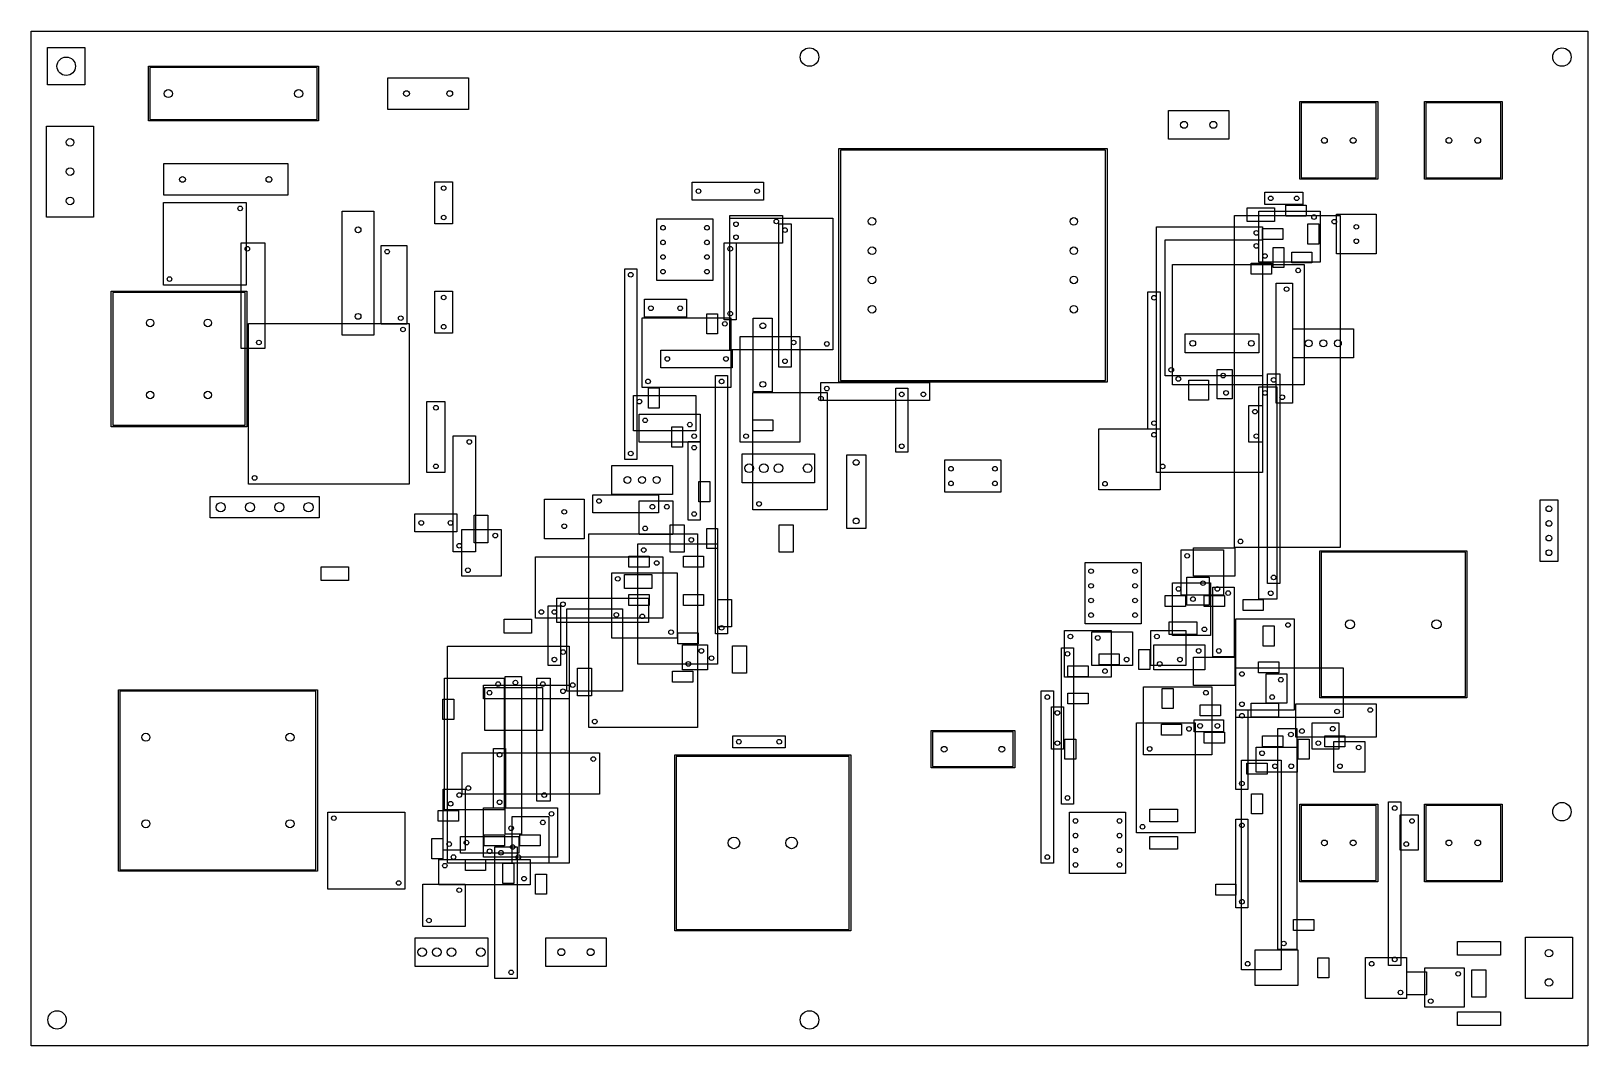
# Model space of a CAD drawing. Header units: millimetres. Extents: x 0 to 270, y 0 to 176.
import ezdxf

# ---------------------------------------------------------------- set-up
doc = ezdxf.new("R2010")
doc.units = ezdxf.units.MM

msp = doc.modelspace()

# ---------------------------------------------------------------- linework, layer by layer
at = {"layer": 'COURTYARD'}
for p, q in [((2.83, 173.16), (9.33, 173.16)), ((2.83, 166.66), (2.83, 173.16)), ((9.33, 173.16), (9.33, 166.66)), ((20.35, 169.92), (49.85, 169.92)), ((20.35, 160.42), (20.35, 169.92)), ((49.85, 169.92), (49.85, 160.42)), ((61.85, 167.92), (75.85, 167.92)), ((61.85, 162.42), (61.85, 167.92)), ((75.85, 167.92), (75.85, 162.42)), ((9.33, 166.66), (2.83, 166.66)), ((75.85, 162.42), (61.85, 162.42)), ((197.25, 162.25), (207.75, 162.25)), ((197.25, 157.25), (197.25, 162.25)), ((207.75, 162.25), (207.75, 157.25)), ((220.05, 163.8), (233.55, 163.8)), ((220.05, 150.3), (220.05, 163.8)), ((233.55, 163.8), (233.55, 150.3)), ((241.65, 163.8), (255.15, 163.8)), ((241.65, 150.3), (241.65, 163.8)), ((255.15, 163.8), (255.15, 150.3)), ((2.69, 159.5), (10.81, 159.5)), ((2.69, 143.76), (2.69, 159.5)), ((10.81, 159.5), (10.81, 143.76)), ((49.85, 160.42), (20.35, 160.42)), ((207.75, 157.25), (197.25, 157.25)), ((140.1, 155.63), (186.6, 155.63)), ((140.1, 115.13), (140.1, 155.63)), ((186.6, 155.63), (186.6, 115.13)), ((23, 153.03), (44.5, 153.03)), ((23, 147.53), (23, 153.03)), ((44.5, 153.03), (44.5, 147.53)), ((70, 149.86), (73.1, 149.86)), ((70, 142.58), (70, 149.86)), ((73.1, 149.86), (73.1, 142.58)), ((114.65, 149.8), (127.01, 149.8)), ((114.65, 146.7), (114.65, 149.8)), ((127.01, 149.8), (127.01, 146.7)), ((233.55, 150.3), (220.05, 150.3)), ((255.15, 150.3), (241.65, 150.3)), ((22.95, 146.3), (37.3, 146.3)), ((22.95, 131.95), (22.95, 146.3)), ((44.5, 147.53), (23, 147.53)), ((37.3, 146.3), (37.3, 131.95)), ((127.01, 146.7), (114.65, 146.7)), ((213.95, 148.05), (220.55, 148.05)), ((213.95, 145.95), (213.95, 148.05)), ((220.55, 145.95), (213.95, 145.95)), ((217.63, 145.81), (221.13, 145.81)), ((217.63, 143.91), (217.63, 145.81)), ((220.55, 148.05), (220.55, 145.95)), ((221.13, 145.81), (221.13, 143.91)), ((10.81, 143.76), (2.69, 143.76)), ((53.95, 144.78), (59.45, 144.78)), ((53.95, 123.28), (53.95, 144.78)), ((59.45, 144.78), (59.45, 123.28)), ((108.54, 143.42), (118.26, 143.42)), ((108.54, 132.76), (108.54, 143.42)), ((118.26, 143.42), (118.26, 132.76)), ((121.2, 144.05), (130.3, 144.05)), ((121.2, 139.2), (121.2, 144.05)), ((121.2, 143.55), (139.05, 143.55)), ((121.2, 120.7), (121.2, 143.55)), ((130.3, 144.05), (130.3, 139.2)), ((139.05, 143.55), (139.05, 120.7)), ((208.7, 144.0042), (227.0609, 144.0042)), ((208.7, 86.45), (208.7, 144.0042)), ((210.925, 145.38), (215.675, 145.38)), ((210.925, 142.98), (210.925, 145.38)), ((212.95, 144.8), (223.55, 144.8)), ((212.95, 135.95), (212.95, 144.8)), ((215.675, 145.38), (215.675, 142.98)), ((221.13, 143.91), (217.63, 143.91)), ((223.55, 144.8), (223.55, 135.95)), ((226.39, 144.25), (233.29, 144.25)), ((226.39, 137.35), (226.39, 144.25)), ((227.0609, 144.0042), (227.0609, 86.45)), ((233.29, 144.25), (233.29, 137.35)), ((73.1, 142.58), (70, 142.58)), ((129.7, 142.55), (131.8, 142.55)), ((129.7, 117.7), (129.7, 142.55)), ((131.8, 142.55), (131.8, 117.7)), ((195.2, 142.05), (213.55, 142.05)), ((195.2, 99.45), (195.2, 142.05)), ((215.675, 142.98), (210.925, 142.98)), ((213.55, 142.05), (213.55, 99.45)), ((213.57, 141.75), (217.07, 141.75)), ((213.57, 139.85), (213.57, 141.75)), ((217.07, 141.75), (217.07, 139.85)), ((221.46, 142.55), (223.36, 142.55)), ((221.46, 139.05), (221.46, 142.55)), ((223.36, 142.55), (223.36, 139.05)), ((36.45, 139.3), (40.55, 139.3)), ((36.45, 120.95), (36.45, 139.3)), ((40.55, 139.3), (40.55, 120.95)), ((60.7, 138.8), (65.1508, 138.8)), ((60.7, 125.1598), (60.7, 138.8)), ((65.1508, 138.8), (65.1508, 125.1598)), ((120.2, 139.3), (122.3, 139.3)), ((120.2, 125.95), (120.2, 139.3)), ((130.3, 139.2), (121.2, 139.2)), ((122.3, 139.3), (122.3, 125.95)), ((196.7, 139.8), (213.55, 139.8)), ((196.7, 116.2), (196.7, 139.8)), ((213.55, 139.8), (213.55, 116.2)), ((217.07, 139.85), (213.57, 139.85)), ((215.39, 138.49), (217.29, 138.49)), ((215.39, 134.99), (215.39, 138.49)), ((217.29, 138.49), (217.29, 134.99)), ((223.36, 139.05), (221.46, 139.05)), ((197.9341, 135.55), (220.8, 135.55)), ((197.9341, 114.6261), (197.9341, 135.55)), ((211.63, 135.75), (215.13, 135.75)), ((211.63, 133.85), (211.63, 135.75)), ((223.55, 135.95), (212.95, 135.95)), ((215.13, 135.75), (215.13, 133.85)), ((218.64, 137.69), (222.14, 137.69)), ((218.64, 135.79), (218.64, 137.69)), ((222.14, 135.79), (218.64, 135.79)), ((220.8, 135.55), (220.8, 114.6261)), ((222.14, 137.69), (222.14, 135.79)), ((233.29, 137.35), (226.39, 137.35)), ((102.95, 134.8), (105.05, 134.8)), ((102.95, 101.7), (102.95, 134.8)), ((105.05, 134.8), (105.05, 101.7)), ((118.26, 132.76), (108.54, 132.76)), ((215.13, 133.85), (211.63, 133.85)), ((217.29, 134.99), (215.39, 134.99)), ((215.95, 132.3), (218.8, 132.3)), ((215.95, 111.45), (215.95, 132.3)), ((218.8, 132.3), (218.8, 111.45)), ((13.9, 130.89), (37.4, 130.89)), ((13.9, 107.39), (13.9, 130.89)), ((37.3, 131.95), (22.95, 131.95)), ((37.4, 130.89), (37.4, 107.39)), ((70, 130.9), (73.1, 130.9)), ((70, 123.62), (70, 130.9)), ((73.1, 130.9), (73.1, 123.62)), ((193.7, 130.8), (195.8, 130.8)), ((193.7, 106.95), (193.7, 130.8)), ((195.8, 130.8), (195.8, 106.95)), ((106.39, 129.49), (113.67, 129.49)), ((106.39, 126.39), (106.39, 129.49)), ((113.67, 129.49), (113.67, 126.39)), ((117.17, 126.98), (119.07, 126.98)), ((117.17, 123.48), (117.17, 126.98)), ((119.07, 126.98), (119.07, 123.48)), ((37.7, 125.3), (65.55, 125.3)), ((37.7, 97.45), (37.7, 125.3)), ((65.1508, 125.1598), (60.7, 125.1598)), ((65.55, 125.3), (65.55, 97.45)), ((105.95, 126.284), (121.3613, 126.284)), ((105.95, 114.2), (105.95, 126.284)), ((113.67, 126.39), (106.39, 126.39)), ((122.3, 125.95), (120.2, 125.95)), ((121.3613, 126.284), (121.3613, 114.2)), ((125.25, 126.2), (128.55, 126.2)), ((125.25, 113.44), (125.25, 126.2)), ((128.55, 126.2), (128.55, 113.44)), ((218.85, 124.35), (229.35, 124.35)), ((218.85, 119.35), (218.85, 124.35)), ((229.35, 124.35), (229.35, 119.35)), ((59.45, 123.28), (53.95, 123.28)), ((73.1, 123.62), (70, 123.62)), ((119.07, 123.48), (117.17, 123.48)), ((122.95, 123.05), (133.3, 123.05)), ((122.95, 104.7), (122.95, 123.05)), ((133.3, 123.05), (133.3, 104.7)), ((200.17, 123.5), (212.93, 123.5)), ((200.17, 120.2), (200.17, 123.5)), ((212.93, 123.5), (212.93, 120.2)), ((40.55, 120.95), (36.45, 120.95)), ((109.24, 120.69), (121.6, 120.69)), ((109.24, 117.59), (109.24, 120.69)), ((139.05, 120.7), (121.2, 120.7)), ((121.6, 120.69), (121.6, 117.59)), ((212.93, 120.2), (200.17, 120.2)), ((229.35, 119.35), (218.85, 119.35)), ((121.6, 117.59), (109.24, 117.59)), ((118.7, 116.3), (120.8, 116.3)), ((118.7, 71.45), (118.7, 116.3)), ((120.8, 116.3), (120.8, 71.45)), ((131.8, 117.7), (129.7, 117.7)), ((213.55, 116.2), (196.7, 116.2)), ((205.7, 117.3), (208.3, 117.3)), ((205.7, 112.2), (205.7, 117.3)), ((208.3, 117.3), (208.3, 112.2)), ((214.45, 116.55), (216.55, 116.55)), ((214.45, 80.2), (214.45, 116.55)), ((216.55, 116.55), (216.55, 80.2)), ((121.3613, 114.2), (105.95, 114.2)), ((107.05, 114.12), (108.95, 114.12)), ((107.05, 110.62), (107.05, 114.12)), ((108.95, 114.12), (108.95, 110.62)), ((128.55, 113.44), (125.25, 113.44)), ((136.95, 115.05), (155.8, 115.05)), ((136.95, 111.95), (136.95, 115.05)), ((186.6, 115.13), (140.1, 115.13)), ((149.95, 114.05), (152.05, 114.05)), ((149.95, 102.95), (149.95, 114.05)), ((152.05, 114.05), (152.05, 102.95)), ((155.8, 115.05), (155.8, 111.95)), ((220.8, 114.6261), (197.9341, 114.6261)), ((200.8, 115.47), (204.2, 115.47)), ((200.8, 111.97), (200.8, 115.47)), ((204.2, 115.47), (204.2, 111.97)), ((212.95, 114.3), (216.05, 114.3)), ((212.95, 77.45), (212.95, 114.3)), ((216.05, 114.3), (216.05, 77.45)), ((68.65, 111.78), (71.75, 111.78)), ((68.65, 99.42), (68.65, 111.78)), ((71.75, 111.78), (71.75, 99.42)), ((104.45, 112.8), (115.3, 112.8)), ((104.45, 106.7), (104.45, 112.8)), ((115.3, 112.8), (115.3, 106.7)), ((125.2, 113.3256), (138.0369, 113.3256)), ((125.2, 92.95), (125.2, 113.3256)), ((155.8, 111.95), (136.95, 111.95)), ((138.0369, 113.3256), (138.0369, 92.95)), ((204.2, 111.97), (200.8, 111.97)), ((208.3, 112.2), (205.7, 112.2)), ((211.2, 111.05), (213.55, 111.05)), ((211.2, 104.7), (211.2, 111.05)), ((213.55, 111.05), (213.55, 104.7)), ((218.8, 111.45), (215.95, 111.45)), ((105.45, 109.55), (116.05, 109.55)), ((105.45, 104.7), (105.45, 109.55)), ((108.95, 110.62), (107.05, 110.62)), ((116.05, 109.55), (116.05, 104.7)), ((125.15, 108.58), (128.65, 108.58)), ((125.15, 106.68), (125.15, 108.58)), ((128.65, 108.58), (128.65, 106.68)), ((37.4, 107.39), (13.9, 107.39)), ((73.2, 105.8), (77.05, 105.8)), ((73.2, 85.7), (73.2, 105.8)), ((77.05, 105.8), (77.05, 85.7)), ((115.3, 106.7), (104.45, 106.7)), ((111.1, 107.35), (113, 107.35)), ((111.1, 103.85), (111.1, 107.35)), ((113, 107.35), (113, 103.85)), ((128.65, 106.68), (125.15, 106.68)), ((185.2, 107.05), (195.8, 107.05)), ((185.2, 96.45), (185.2, 107.05)), ((195.8, 106.95), (193.7, 106.95)), ((195.8, 107.05), (195.8, 96.45)), ((116.05, 104.7), (105.45, 104.7)), ((113, 103.85), (111.1, 103.85)), ((113.95, 104.8), (116.05, 104.8)), ((113.95, 91.2), (113.95, 104.8)), ((116.05, 104.8), (116.05, 91.2)), ((133.3, 104.7), (122.95, 104.7)), ((123.3175, 102.68), (135.8825, 102.68)), ((123.3175, 97.68), (123.3175, 102.68)), ((135.8825, 102.68), (135.8825, 97.68)), ((152.05, 102.95), (149.95, 102.95)), ((213.55, 104.7), (211.2, 104.7)), ((100.72, 100.65), (111.22, 100.65)), ((100.72, 95.65), (100.72, 100.65)), ((105.05, 101.7), (102.95, 101.7)), ((111.22, 100.65), (111.22, 95.65)), ((141.45, 102.5), (144.75, 102.5)), ((141.45, 89.74), (141.45, 102.5)), ((144.75, 102.5), (144.75, 89.74)), ((158.49, 101.62), (168.21, 101.62)), ((158.49, 96.04), (158.49, 101.62)), ((168.21, 101.62), (168.21, 96.04)), ((65.55, 97.45), (37.7, 97.45)), ((71.75, 99.42), (68.65, 99.42)), ((115.83, 97.87), (117.73, 97.87)), ((115.83, 94.37), (115.83, 97.87)), ((117.73, 97.87), (117.73, 94.37)), ((135.8825, 97.68), (123.3175, 97.68)), ((213.55, 99.45), (195.2, 99.45)), ((31.03, 95.27), (49.97, 95.27)), ((31.03, 91.57), (31.03, 95.27)), ((49.97, 95.27), (49.97, 91.57)), ((89.02, 94.83), (95.92, 94.83)), ((89.02, 87.93), (89.02, 94.83)), ((95.92, 94.83), (95.92, 87.93)), ((97.45, 95.55), (108.8, 95.55)), ((97.45, 92.45), (97.45, 95.55)), ((111.22, 95.65), (100.72, 95.65)), ((105.45, 94.55), (111.3, 94.55)), ((105.45, 88.7), (105.45, 94.55)), ((108.8, 95.55), (108.8, 92.45)), ((111.3, 94.55), (111.3, 88.7)), ((168.21, 96.04), (158.49, 96.04)), ((195.8, 96.45), (185.2, 96.45)), ((261.73, 94.68), (264.77, 94.68)), ((261.73, 84.02), (261.73, 94.68)), ((264.77, 94.68), (264.77, 84.02)), ((66.56, 92.26), (73.84, 92.26)), ((66.56, 89.16), (66.56, 92.26)), ((73.84, 92.26), (73.84, 89.16)), ((76.83, 92.025), (79.23, 92.025)), ((76.83, 87.275), (76.83, 92.025)), ((79.23, 92.025), (79.23, 87.275)), ((108.8, 92.45), (97.45, 92.45)), ((117.73, 94.37), (115.83, 94.37)), ((138.0369, 92.95), (125.2, 92.95)), ((49.97, 91.57), (31.03, 91.57)), ((73.84, 89.16), (66.56, 89.16)), ((74.7, 89.55), (81.55, 89.55)), ((74.7, 81.45), (74.7, 89.55)), ((81.55, 89.55), (81.55, 81.45)), ((110.85, 90.375), (113.25, 90.375)), ((110.85, 85.625), (110.85, 90.375)), ((113.25, 90.375), (113.25, 85.625)), ((116.05, 91.2), (113.95, 91.2)), ((117.17, 89.75), (119.07, 89.75)), ((117.17, 86.25), (117.17, 89.75)), ((119.07, 89.75), (119.07, 86.25)), ((129.75, 90.375), (132.15, 90.375)), ((129.75, 85.625), (129.75, 90.375)), ((132.15, 90.375), (132.15, 85.625)), ((144.75, 89.74), (141.45, 89.74)), ((79.23, 87.275), (76.83, 87.275)), ((95.92, 87.93), (89.02, 87.93)), ((96.7, 88.8), (115.55, 88.8)), ((96.7, 55.2), (96.7, 88.8)), ((105.2, 87.05), (119.05, 87.05)), ((105.2, 66.2), (105.2, 87.05)), ((111.3, 88.7), (105.45, 88.7)), ((115.55, 88.8), (115.55, 55.2)), ((119.05, 87.05), (119.05, 66.2)), ((227.0609, 86.45), (208.7, 86.45)), ((77.05, 85.7), (73.2, 85.7)), ((87.45, 84.8), (109.55, 84.8)), ((87.45, 74.2), (87.45, 84.8)), ((103.68, 84.92), (107.18, 84.92)), ((103.68, 83.02), (103.68, 84.92)), ((107.18, 84.92), (107.18, 83.02)), ((109.55, 84.8), (109.55, 74.2)), ((113.25, 85.625), (110.85, 85.625)), ((113.13, 84.92), (116.63, 84.92)), ((113.13, 83.02), (113.13, 84.92)), ((116.63, 84.92), (116.63, 83.02)), ((119.07, 86.25), (117.17, 86.25)), ((132.15, 85.625), (129.75, 85.625)), ((182.79, 83.85), (192.51, 83.85)), ((182.79, 73.19), (182.79, 83.85)), ((192.51, 83.85), (192.51, 73.19)), ((199.45, 86.05), (206.8, 86.05)), ((199.45, 78.2), (199.45, 86.05)), ((201.625, 86.395), (208.775, 86.395)), ((201.625, 81.485), (201.625, 86.395)), ((206.8, 86.05), (206.8, 78.2)), ((208.775, 86.395), (208.775, 81.485)), ((223.5, 85.86), (249, 85.86)), ((223.5, 60.36), (223.5, 85.86)), ((249, 85.86), (249, 60.36)), ((264.77, 84.02), (261.73, 84.02)), ((50.275, 83.11), (55.025, 83.11)), ((50.275, 80.71), (50.275, 83.11)), ((55.025, 83.11), (55.025, 80.71)), ((81.55, 81.45), (74.7, 81.45)), ((100.7, 82.05), (112.05, 82.05)), ((100.7, 70.7), (100.7, 82.05)), ((102.925, 81.75), (107.675, 81.75)), ((102.925, 79.35), (102.925, 81.75)), ((107.18, 83.02), (103.68, 83.02)), ((107.675, 81.75), (107.675, 79.35)), ((112.05, 82.05), (112.05, 70.7)), ((116.63, 83.02), (113.13, 83.02)), ((200.45, 81.3), (204.3, 81.3)), ((200.45, 76.45), (200.45, 81.3)), ((208.775, 81.485), (201.625, 81.485)), ((204.3, 81.3), (204.3, 76.45)), ((55.025, 80.71), (50.275, 80.71)), ((107.675, 79.35), (102.925, 79.35)), ((197.95, 80.3), (204.55, 80.3)), ((197.95, 71.2), (197.95, 80.3)), ((204.55, 80.3), (204.55, 71.2)), ((204.95, 79.5778), (208.6651, 79.5778)), ((204.95, 67.45), (204.95, 79.5778)), ((208.6651, 79.5778), (208.6651, 67.45)), ((216.55, 80.2), (214.45, 80.2)), ((89.7, 76.3), (91.8, 76.3)), ((89.7, 65.95), (89.7, 76.3)), ((91.182, 77.643), (107.05, 77.643)), ((91.182, 73.45), (91.182, 77.643)), ((91.8, 76.3), (91.8, 65.95)), ((92.8853, 75.8), (102.55, 75.8)), ((92.8853, 61.527), (92.8853, 75.8)), ((102.55, 75.8), (102.55, 61.527)), ((103.68, 78.28), (107.18, 78.28)), ((103.68, 76.38), (103.68, 78.28)), ((107.18, 76.38), (103.68, 76.38)), ((107.05, 77.643), (107.05, 73.45)), ((107.18, 78.28), (107.18, 76.38)), ((113.13, 78.28), (116.63, 78.28)), ((113.13, 76.38), (113.13, 78.28)), ((116.63, 76.38), (113.13, 76.38)), ((116.63, 78.28), (116.63, 76.38)), ((119.1, 77.425), (121.5, 77.425)), ((119.1, 72.675), (119.1, 77.425)), ((121.5, 77.425), (121.5, 72.675)), ((196.7, 78.12), (200.2, 78.12)), ((196.7, 76.22), (196.7, 78.12)), ((200.2, 76.22), (196.7, 76.22)), ((206.8, 78.2), (199.45, 78.2)), ((200.2, 78.12), (200.2, 76.22)), ((204.3, 76.45), (200.45, 76.45)), ((203.45, 78.12), (206.95, 78.12)), ((203.45, 76.22), (203.45, 78.12)), ((206.95, 76.22), (203.45, 76.22)), ((206.95, 78.12), (206.95, 76.22)), ((210.2, 77.44), (213.7, 77.44)), ((210.2, 75.54), (210.2, 77.44)), ((216.05, 77.45), (212.95, 77.45)), ((213.7, 77.44), (213.7, 75.54)), ((82.055, 73.99), (86.805, 73.99)), ((82.055, 71.59), (82.055, 73.99)), ((86.805, 73.99), (86.805, 71.59)), ((109.55, 74.2), (87.45, 74.2)), ((107.05, 73.45), (91.182, 73.45)), ((192.51, 73.19), (182.79, 73.19)), ((197.4, 73.53), (202.2, 73.53)), ((197.4, 71.33), (197.4, 73.53)), ((202.2, 73.53), (202.2, 71.33)), ((208.95, 74.05), (219.05, 74.05)), ((208.95, 58.2), (208.95, 74.05)), ((213.7, 75.54), (210.2, 75.54)), ((219.05, 74.05), (219.05, 58.2)), ((86.805, 71.59), (82.055, 71.59)), ((112.05, 70.7), (100.7, 70.7)), ((112.19, 71.65), (115.69, 71.65)), ((112.19, 69.75), (112.19, 71.65)), ((115.69, 71.65), (115.69, 69.75)), ((120.8, 71.45), (118.7, 71.45)), ((121.5, 72.675), (119.1, 72.675)), ((179.2, 72.05), (187.3, 72.05)), ((179.2, 63.95), (179.2, 72.05)), ((183.95, 71.8), (191.05, 71.8)), ((183.95, 65.95), (183.95, 71.8)), ((187.3, 72.05), (187.3, 63.95)), ((191.05, 71.8), (191.05, 65.95)), ((194.2, 72.05), (200.3, 72.05)), ((194.2, 65.95), (194.2, 72.05)), ((202.2, 71.33), (197.4, 71.33)), ((204.55, 71.2), (197.95, 71.2)), ((200.3, 72.05), (200.3, 65.95)), ((213.7, 72.83), (215.6, 72.83)), ((213.7, 69.33), (213.7, 72.83)), ((215.6, 72.83), (215.6, 69.33)), ((72.2, 69.3472), (93.3223, 69.3472)), ((72.2, 31.7), (72.2, 69.3472)), ((93.3223, 69.3472), (93.3223, 31.7)), ((115.69, 69.75), (112.19, 69.75)), ((112.95, 69.55), (117.3, 69.55)), ((112.95, 65.2), (112.95, 69.55)), ((117.3, 69.55), (117.3, 65.2)), ((121.65, 69.395), (124.05, 69.395)), ((121.65, 64.645), (121.65, 69.395)), ((124.05, 69.395), (124.05, 64.645)), ((178.7, 69.05), (180.8, 69.05)), ((178.7, 41.95), (178.7, 69.05)), ((180.8, 69.05), (180.8, 41.95)), ((185.22, 67.97), (188.72, 67.97)), ((185.22, 66.07), (185.22, 67.97)), ((188.72, 67.97), (188.72, 66.07)), ((192.1, 68.77), (194, 68.77)), ((192.1, 65.27), (192.1, 68.77)), ((194, 68.77), (194, 65.27)), ((194.7, 69.55), (203.55, 69.55)), ((194.7, 65.2), (194.7, 69.55)), ((203.55, 69.55), (203.55, 65.2)), ((215.6, 69.33), (213.7, 69.33)), ((91.8, 65.95), (89.7, 65.95)), ((94.78, 65.485), (97.18, 65.485)), ((94.78, 60.735), (94.78, 65.485)), ((97.18, 65.485), (97.18, 60.735)), ((119.05, 66.2), (105.2, 66.2)), ((111.24, 65.01), (114.74, 65.01)), ((111.24, 63.11), (111.24, 65.01)), ((117.3, 65.2), (112.95, 65.2)), ((114.74, 65.01), (114.74, 63.11)), ((179.82, 65.93), (183.32, 65.93)), ((179.82, 64.03), (179.82, 65.93)), ((183.32, 65.93), (183.32, 64.03)), ((191.05, 65.95), (183.95, 65.95)), ((188.72, 66.07), (185.22, 66.07)), ((194, 65.27), (192.1, 65.27)), ((200.3, 65.95), (194.2, 65.95)), ((203.55, 65.2), (194.7, 65.2)), ((201.625, 67.435), (208.775, 67.435)), ((201.625, 62.525), (201.625, 67.435)), ((208.6651, 67.45), (204.95, 67.45)), ((208.775, 67.435), (208.775, 62.525)), ((208.95, 65.55), (227.55, 65.55)), ((208.95, 56.95), (208.95, 65.55)), ((212.9, 66.61), (216.4, 66.61)), ((212.9, 64.71), (212.9, 66.61)), ((216.4, 66.61), (216.4, 64.71)), ((227.55, 65.55), (227.55, 56.95)), ((71.7, 63.8), (82.05, 63.8)), ((71.7, 40.95), (71.7, 63.8)), ((78.45, 62.55), (93.3, 62.55)), ((78.45, 60.2), (78.45, 62.55)), ((78.705, 62.175), (88.695, 62.175)), ((78.705, 54.725), (78.705, 62.175)), ((82.05, 63.8), (82.05, 40.95)), ((82.2, 64.05), (85.05, 64.05)), ((82.2, 36.7), (82.2, 64.05)), ((85.05, 64.05), (85.05, 36.7)), ((87.7, 63.8), (90.05, 63.8)), ((87.7, 42.45), (87.7, 63.8)), ((88.695, 62.175), (88.695, 54.725)), ((90.05, 63.8), (90.05, 42.45)), ((93.3, 62.55), (93.3, 60.2)), ((114.74, 63.11), (111.24, 63.11)), ((124.05, 64.645), (121.65, 64.645)), ((187.3, 63.95), (179.2, 63.95)), ((183.32, 64.03), (179.82, 64.03)), ((192.95, 62.3), (204.8, 62.3)), ((192.95, 50.45), (192.95, 62.3)), ((208.775, 62.525), (201.625, 62.525)), ((204.8, 62.3), (204.8, 50.45)), ((216.4, 64.71), (212.9, 64.71)), ((214.2, 64.55), (217.8, 64.55)), ((214.2, 59.45), (214.2, 64.55)), ((217.8, 64.55), (217.8, 59.45)), ((15.15, 61.78), (49.65, 61.78)), ((15.15, 30.28), (15.15, 61.78)), ((49.65, 61.78), (49.65, 30.28)), ((71.41, 60.13), (73.31, 60.13)), ((71.41, 56.63), (71.41, 60.13)), ((73.31, 60.13), (73.31, 56.63)), ((93.3, 60.2), (78.45, 60.2)), ((102.55, 61.527), (92.8853, 61.527)), ((97.18, 60.735), (94.78, 60.735)), ((175.2, 61.55), (177.3, 61.55)), ((175.2, 31.7), (175.2, 61.55)), ((177.3, 61.55), (177.3, 31.7)), ((179.82, 61.2), (183.32, 61.2)), ((179.82, 59.3), (179.82, 61.2)), ((183.32, 61.2), (183.32, 59.3)), ((196.15, 62), (198.05, 62)), ((196.15, 58.5), (196.15, 62)), ((198.05, 62), (198.05, 58.5)), ((211.595, 59.42), (216.345, 59.42)), ((211.595, 57.02), (211.595, 59.42)), ((217.8, 59.45), (214.2, 59.45)), ((216.345, 59.42), (216.345, 57.02)), ((249, 60.36), (223.5, 60.36)), ((176.95, 58.8), (179.05, 58.8)), ((176.95, 51.45), (176.95, 58.8)), ((179.05, 58.8), (179.05, 51.45)), ((183.32, 59.3), (179.82, 59.3)), ((198.05, 58.5), (196.15, 58.5)), ((202.78, 59.17), (206.28, 59.17)), ((202.78, 57.27), (202.78, 59.17)), ((206.28, 57.27), (202.78, 57.27)), ((206.28, 59.17), (206.28, 57.27)), ((208.95, 58.3), (211.05, 58.3)), ((208.95, 44.45), (208.95, 58.3)), ((219.05, 58.2), (208.95, 58.2)), ((227.55, 56.95), (208.95, 56.95)), ((211.05, 58.3), (211.05, 44.45)), ((216.345, 57.02), (211.595, 57.02)), ((219.3608, 59.3), (233.3, 59.3)), ((219.3608, 53.5406), (219.3608, 59.3)), ((233.3, 59.3), (233.3, 53.5406)), ((73.31, 56.63), (71.41, 56.63)), ((88.695, 54.725), (78.705, 54.725)), ((115.55, 55.2), (96.7, 55.2)), ((156.1, 54.7), (170.6, 54.7)), ((156.1, 48.2), (156.1, 54.7)), ((170.6, 54.7), (170.6, 48.2)), ((191.7, 56.0238), (201.8705, 56.0238)), ((191.7, 36.95), (191.7, 56.0238)), ((196.03, 55.78), (199.53, 55.78)), ((196.03, 53.88), (196.03, 55.78)), ((199.53, 55.78), (199.53, 53.88)), ((201.7, 56.55), (206.8, 56.55)), ((201.7, 54.45), (201.7, 56.55)), ((206.8, 54.45), (201.7, 54.45)), ((201.8705, 56.0238), (201.8705, 36.95)), ((203.45, 54.43), (206.95, 54.43)), ((203.45, 52.53), (203.45, 54.43)), ((206.8, 56.55), (206.8, 54.45)), ((206.95, 54.43), (206.95, 52.53)), ((216.2, 55.05), (219.55, 55.05)), ((216.2, 16.7), (216.2, 55.05)), ((219.55, 55.05), (219.55, 16.7)), ((222.2, 56.05), (226.8, 56.05)), ((222.2, 51.45), (222.2, 56.05)), ((226.8, 56.05), (226.8, 51.45)), ((80.2, 51.55), (82.3, 51.55)), ((80.2, 41.2), (80.2, 51.55)), ((82.3, 51.55), (82.3, 41.2)), ((121.7, 53.8), (130.8, 53.8)), ((121.7, 51.7), (121.7, 53.8)), ((130.8, 51.7), (121.7, 51.7)), ((130.8, 53.8), (130.8, 51.7)), ((179.05, 51.45), (176.95, 51.45)), ((179.27, 53.2), (181.17, 53.2)), ((179.27, 49.7), (179.27, 53.2)), ((181.17, 53.2), (181.17, 49.7)), ((199.53, 53.88), (196.03, 53.88)), ((206.95, 52.53), (203.45, 52.53)), ((212.45, 51.8), (219.6, 51.8)), ((212.45, 47.45), (212.45, 51.8)), ((213.57, 53.75), (217.07, 53.75)), ((213.57, 51.85), (213.57, 53.75)), ((217.07, 51.85), (213.57, 51.85)), ((217.07, 53.75), (217.07, 51.85)), ((233.3, 53.5406), (219.3608, 53.5406)), ((219.6, 51.8), (219.6, 47.45)), ((219.77, 53.2), (221.67, 53.2)), ((219.77, 49.7), (219.77, 53.2)), ((221.67, 53.2), (221.67, 49.7)), ((226.8, 51.45), (222.2, 51.45)), ((224.37, 53.75), (227.87, 53.75)), ((224.37, 51.85), (224.37, 53.75)), ((227.87, 51.85), (224.37, 51.85)), ((225.95, 52.8), (231.3, 52.8)), ((225.95, 47.45), (225.95, 52.8)), ((227.87, 53.75), (227.87, 51.85)), ((231.3, 52.8), (231.3, 47.45)), ((74.7857, 50.8), (98.55, 50.8)), ((74.7857, 43.6688), (74.7857, 50.8)), ((98.55, 50.8), (98.55, 43.6688)), ((111.65, 50.45), (142.15, 50.45)), ((111.65, 19.95), (111.65, 50.45)), ((142.15, 50.45), (142.15, 19.95)), ((181.17, 49.7), (179.27, 49.7)), ((204.8, 50.45), (192.95, 50.45)), ((209.95, 49.55), (216.8, 49.55)), ((209.95, 13.2), (209.95, 49.55)), ((210.87, 49.01), (214.37, 49.01)), ((210.87, 47.11), (210.87, 49.01)), ((214.37, 49.01), (214.37, 47.11)), ((216.8, 49.55), (216.8, 13.2)), ((221.67, 49.7), (219.77, 49.7)), ((170.6, 48.2), (156.1, 48.2)), ((214.37, 47.11), (210.87, 47.11)), ((219.6, 47.45), (212.45, 47.45)), ((231.3, 47.45), (225.95, 47.45)), ((71.45, 44.55), (75.3, 44.55)), ((71.45, 33.95), (71.45, 44.55)), ((98.55, 43.6688), (74.7857, 43.6688)), ((75.3, 44.55), (75.3, 33.95)), ((211.05, 44.45), (208.95, 44.45)), ((211.67, 43.72), (213.57, 43.72)), ((211.67, 40.22), (211.67, 43.72)), ((213.57, 43.72), (213.57, 40.22)), ((51.45, 40.55), (64.8, 40.55)), ((51.45, 27.2), (51.45, 40.55)), ((64.8, 40.55), (64.8, 27.2)), ((70.61, 40.85), (74.11, 40.85)), ((70.61, 38.95), (70.61, 40.85)), ((82.05, 40.95), (71.7, 40.95)), ((74.11, 40.85), (74.11, 38.95)), ((78.4664, 41.3), (91.3, 41.3)), ((78.4664, 32.7059), (78.4664, 41.3)), ((82.3, 41.2), (80.2, 41.2)), ((90.05, 42.45), (87.7, 42.45)), ((91.3, 41.3), (91.3, 32.7059)), ((180.8, 41.95), (178.7, 41.95)), ((180.09, 40.53), (189.81, 40.53)), ((180.09, 29.87), (180.09, 40.53)), ((189.81, 40.53), (189.81, 29.87)), ((194.03, 41.04), (198.83, 41.04)), ((194.03, 38.84), (194.03, 41.04)), ((198.83, 41.04), (198.83, 38.84)), ((220.05, 41.95), (233.55, 41.95)), ((220.05, 28.45), (220.05, 41.95)), ((233.55, 41.95), (233.55, 28.45)), ((235.45, 42.3), (237.55, 42.3)), ((235.45, 13.95), (235.45, 42.3)), ((237.55, 42.3), (237.55, 13.95)), ((241.65, 41.95), (255.15, 41.95)), ((241.65, 28.45), (241.65, 41.95)), ((255.15, 41.95), (255.15, 28.45)), ((74.11, 38.95), (70.61, 38.95)), ((83.45, 39.8), (89.8, 39.8)), ((83.45, 31.7), (83.45, 39.8)), ((89.8, 39.8), (89.8, 31.7)), ((198.83, 38.84), (194.03, 38.84)), ((208.95, 39.3), (211.05, 39.3)), ((208.95, 23.95), (208.95, 39.3)), ((211.05, 39.3), (211.05, 23.95)), ((213.57, 40.22), (211.67, 40.22)), ((237.45, 40.05), (240.55, 40.05)), ((237.45, 33.95), (237.45, 40.05)), ((240.55, 40.05), (240.55, 33.95)), ((69.52, 35.96), (71.42, 35.96)), ((69.52, 32.46), (69.52, 35.96)), ((71.42, 35.96), (71.42, 32.46)), ((74.45, 36.3), (84.5659, 36.3)), ((74.45, 33.4411), (74.45, 36.3)), ((78.59, 36.58), (82.09, 36.58)), ((78.59, 34.68), (78.59, 36.58)), ((82.09, 36.58), (82.09, 34.68)), ((85.05, 36.7), (82.2, 36.7)), ((84.5659, 36.3), (84.5659, 33.4411)), ((84.78, 36.58), (88.28, 36.58)), ((84.78, 34.68), (84.78, 36.58)), ((88.28, 36.58), (88.28, 34.68)), ((201.8705, 36.95), (191.7, 36.95)), ((194.03, 36.3), (198.83, 36.3)), ((194.03, 34.1), (194.03, 36.3)), ((198.83, 36.3), (198.83, 34.1)), ((71.42, 32.46), (69.52, 32.46)), ((75.3, 33.95), (71.45, 33.95)), ((84.5659, 33.4411), (74.45, 33.4411)), ((91.3, 32.7059), (78.4664, 32.7059)), ((82.09, 34.68), (78.59, 34.68)), ((80.45, 34.55), (84.3, 34.55)), ((80.45, 11.7), (80.45, 34.55)), ((84.3, 34.55), (84.3, 11.7)), ((88.28, 34.68), (84.78, 34.68)), ((198.83, 34.1), (194.03, 34.1)), ((240.55, 33.95), (237.45, 33.95)), ((49.65, 30.28), (15.15, 30.28)), ((70.7, 32.3), (86.55, 32.3)), ((70.7, 27.95), (70.7, 32.3)), ((93.3223, 31.7), (72.2, 31.7)), ((75.33, 32.32), (78.83, 32.32)), ((75.33, 30.42), (75.33, 32.32)), ((78.83, 30.42), (75.33, 30.42)), ((78.83, 32.32), (78.83, 30.42)), ((81.81, 31.69), (83.71, 31.69)), ((81.81, 28.19), (81.81, 31.69)), ((89.8, 31.7), (83.45, 31.7)), ((83.71, 31.69), (83.71, 28.19)), ((86.55, 32.3), (86.55, 27.95)), ((87.48, 29.8), (89.38, 29.8)), ((87.48, 26.3), (87.48, 29.8)), ((89.38, 29.8), (89.38, 26.3)), ((177.3, 31.7), (175.2, 31.7)), ((189.81, 29.87), (180.09, 29.87)), ((64.8, 27.2), (51.45, 27.2)), ((67.95, 28.05), (75.3, 28.05)), ((67.95, 20.7), (67.95, 28.05)), ((86.55, 27.95), (70.7, 27.95)), ((75.3, 28.05), (75.3, 20.7)), ((83.71, 28.19), (81.81, 28.19)), ((205.47, 28.03), (208.97, 28.03)), ((205.47, 26.13), (205.47, 28.03)), ((208.97, 28.03), (208.97, 26.13)), ((233.55, 28.45), (220.05, 28.45)), ((255.15, 28.45), (241.65, 28.45)), ((89.38, 26.3), (87.48, 26.3)), ((208.97, 26.13), (205.47, 26.13)), ((211.05, 23.95), (208.95, 23.95)), ((218.97, 21.93), (222.47, 21.93)), ((218.97, 20.03), (218.97, 21.93)), ((222.47, 21.93), (222.47, 20.03)), ((75.3, 20.7), (67.95, 20.7)), ((142.15, 19.95), (111.65, 19.95)), ((222.47, 20.03), (218.97, 20.03)), ((66.6175, 18.75), (79.1825, 18.75)), ((66.6175, 13.75), (66.6175, 18.75)), ((79.1825, 18.75), (79.1825, 13.75)), ((89.25, 18.75), (99.75, 18.75)), ((89.25, 13.75), (89.25, 18.75)), ((99.75, 18.75), (99.75, 13.75)), ((212.275, 16.63), (219.725, 16.63)), ((212.275, 10.45), (212.275, 16.63)), ((219.55, 16.7), (216.2, 16.7)), ((219.725, 16.63), (219.725, 10.45)), ((247.375, 18.105), (254.825, 18.105)), ((247.375, 15.735), (247.375, 18.105)), ((254.825, 18.105), (254.825, 15.735)), ((259.19, 18.87), (267.31, 18.87)), ((259.19, 8.21), (259.19, 18.87)), ((267.31, 18.87), (267.31, 8.21)), ((79.1825, 13.75), (66.6175, 13.75)), ((99.75, 13.75), (89.25, 13.75)), ((223.15, 15.29), (225.05, 15.29)), ((223.15, 11.79), (223.15, 15.29)), ((225.05, 15.29), (225.05, 11.79)), ((231.45, 15.3), (238.55, 15.3)), ((231.45, 8.2), (231.45, 15.3)), ((237.55, 13.95), (235.45, 13.95)), ((238.55, 15.3), (238.55, 8.2)), ((241.7, 13.55), (248.55, 13.55)), ((241.7, 6.7), (241.7, 13.55)), ((254.825, 15.735), (247.375, 15.735)), ((248.55, 13.55), (248.55, 6.7)), ((84.3, 11.7), (80.45, 11.7)), ((216.8, 13.2), (209.95, 13.2)), ((225.05, 11.79), (223.15, 11.79)), ((238.6, 12.83), (242, 12.83)), ((238.6, 8.83), (238.6, 12.83)), ((242, 12.83), (242, 8.83)), ((249.9, 13.205), (252.3, 13.205)), ((249.9, 8.455), (249.9, 13.205)), ((252.3, 13.205), (252.3, 8.455)), ((219.725, 10.45), (212.275, 10.45)), ((238.55, 8.2), (231.45, 8.2)), ((242, 8.83), (238.6, 8.83)), ((252.3, 8.455), (249.9, 8.455)), ((267.31, 8.21), (259.19, 8.21)), ((248.55, 6.7), (241.7, 6.7)), ((247.375, 5.925), (254.825, 5.925)), ((247.375, 3.555), (247.375, 5.925)), ((254.825, 5.925), (254.825, 3.555)), ((254.825, 3.555), (247.375, 3.555))]:
    msp.add_line(p, q, dxfattribs=at)
at = {"layer": 'DRILLS'}
for centre, radius in [((6.08, 169.91), 1.6), ((23.8, 165.17), 0.7), ((46.4, 165.17), 0.7), ((65.1, 165.17), 0.5), ((72.6, 165.17), 0.5), ((199.96, 159.75), 0.6), ((205.04, 159.75), 0.6), ((6.75, 156.71), 0.65), ((224.3, 157.05), 0.5), ((229.3, 157.05), 0.5), ((245.9, 157.05), 0.5), ((250.9, 157.05), 0.5), ((6.75, 151.63), 0.65), ((26.25, 150.28), 0.5), ((41.25, 150.28), 0.5), ((71.55, 148.76), 0.4), ((115.75, 148.25), 0.4), ((125.91, 148.25), 0.4), ((6.75, 146.55), 0.65), ((215, 147), 0.4), ((219.5, 147), 0.4), ((36.25, 145.25), 0.4), ((71.55, 143.68), 0.4), ((129.25, 143), 0.4), ((145.85, 143), 0.65), ((180.85, 143), 0.65), ((222.5, 143.75), 0.4), ((226.0109, 142.9542), 0.4), ((56.7, 141.53), 0.5), ((109.59, 141.9), 0.4), ((117.21, 141.9), 0.4), ((122.25, 142.5), 0.4), ((122.25, 140.25), 0.4), ((130.75, 141.5), 0.4), ((212.5, 141), 0.4), ((229.84, 142.05), 0.4), ((37.5, 138.25), 0.4), ((61.75, 137.75), 0.4), ((109.59, 139.36), 0.4), ((117.21, 139.36), 0.4), ((121.25, 138.25), 0.4), ((145.85, 137.92), 0.65), ((180.85, 137.92), 0.65), ((212.5, 138.75), 0.4), ((229.84, 139.55), 0.4), ((109.59, 136.82), 0.4), ((117.21, 136.82), 0.4), ((214, 137), 0.4), ((24, 133), 0.4), ((104, 133.75), 0.4), ((109.59, 134.28), 0.4), ((117.21, 134.28), 0.4), ((145.85, 132.84), 0.65), ((180.85, 132.84), 0.65), ((219.75, 134.5), 0.4), ((71.55, 129.8), 0.4), ((194.75, 129.75), 0.4), ((217.75, 131.25), 0.4), ((56.7, 126.53), 0.5), ((107.49, 127.94), 0.4), ((112.57, 127.94), 0.4), ((121.25, 127), 0.4), ((145.85, 127.76), 0.65), ((180.85, 127.76), 0.65), ((20.65, 125.39), 0.65), ((30.65, 125.39), 0.65), ((64.1008, 126.2098), 0.4), ((64.5, 124.25), 0.4), ((71.55, 124.72), 0.4), ((120.3113, 125.234), 0.4), ((126.9, 124.9), 0.5), ((39.5, 122), 0.4), ((132.25, 122), 0.4), ((138, 121.75), 0.4), ((201.47, 121.85), 0.5), ((211.63, 121.85), 0.5), ((221.56, 121.85), 0.6), ((224.1, 121.85), 0.6), ((226.64, 121.85), 0.6), ((110.34, 119.14), 0.4), ((120.5, 119.14), 0.4), ((130.75, 118.75), 0.4), ((197.75, 117.25), 0.4), ((206.75, 116.25), 0.4), ((20.65, 112.89), 0.65), ((30.65, 112.89), 0.65), ((107, 115.25), 0.4), ((119.75, 115.25), 0.4), ((126.9, 114.74), 0.5), ((138, 114), 0.4), ((151, 113), 0.4), ((154.75, 113), 0.4), ((198.9841, 115.6761), 0.4), ((207.25, 113.25), 0.4), ((214, 113.25), 0.4), ((215.5, 115.5), 0.4), ((70.2, 110.68), 0.4), ((105.5, 111.75), 0.4), ((136.9869, 112.2756), 0.4), ((217, 112.5), 0.4), ((106.5, 108.5), 0.4), ((114.25, 107.75), 0.4), ((194.75, 108), 0.4), ((212.25, 110), 0.4), ((115, 105.75), 0.4), ((124, 105.75), 0.4), ((194.75, 106), 0.4), ((212.5, 105.75), 0.4), ((76, 104.75), 0.4), ((104, 102.75), 0.4), ((115, 103.75), 0.4), ((151, 104), 0.4), ((70.2, 100.52), 0.4), ((124.52, 100.18), 0.75), ((127.06, 100.18), 0.75), ((129.6, 100.18), 0.75), ((134.68, 100.18), 0.75), ((143.1, 101.2), 0.5), ((159.54, 100.1), 0.4), ((167.16, 100.1), 0.4), ((196.25, 100.5), 0.4), ((38.75, 98.5), 0.4), ((103.43, 98.15), 0.6), ((105.97, 98.15), 0.6), ((108.51, 98.15), 0.6), ((159.54, 97.56), 0.4), ((167.16, 97.56), 0.4), ((186.25, 97.5), 0.4), ((98.5, 94.5), 0.4), ((32.88, 93.42), 0.8), ((37.96, 93.42), 0.8), ((43.04, 93.42), 0.8), ((48.12, 93.42), 0.8), ((92.47, 92.63), 0.4), ((107.75, 93.5), 0.4), ((110.25, 93.5), 0.4), ((115, 92.25), 0.4), ((126.25, 94), 0.4), ((263.25, 93.16), 0.5), ((67.66, 90.71), 0.4), ((72.74, 90.71), 0.4), ((92.47, 90.13), 0.4), ((106.5, 89.75), 0.4), ((143.1, 91.04), 0.5), ((263.25, 90.62), 0.5), ((74.25, 86.75), 0.4), ((80.5, 88.5), 0.4), ((106.25, 86), 0.4), ((114.5, 87.75), 0.4), ((209.75, 87.5), 0.4), ((263.25, 88.08), 0.5), ((108.5, 83.75), 0.4), ((200.5, 85), 0.4), ((263.25, 85.54), 0.5), ((75.75, 82.5), 0.4), ((101.75, 81), 0.4), ((183.84, 82.33), 0.4), ((191.46, 82.33), 0.4), ((215.5, 81.25), 0.4), ((183.84, 79.79), 0.4), ((191.46, 79.79), 0.4), ((199, 79.25), 0.4), ((203.25, 80.25), 0.4), ((205.75, 79.25), 0.4), ((207.6151, 78.5278), 0.4), ((215, 78.5), 0.4), ((88.5, 75.25), 0.4), ((90.75, 75.25), 0.4), ((92.232, 76.593), 0.4), ((183.84, 77.25), 0.4), ((191.46, 77.25), 0.4), ((201.5, 77.5), 0.4), ((101.5, 74.75), 0.4), ((106, 74.5), 0.4), ((119.75, 72.5), 0.4), ((183.84, 74.71), 0.4), ((191.46, 74.71), 0.4), ((218, 73), 0.4), ((228.75, 73.11), 0.8), ((243.75, 73.11), 0.8), ((111, 71.75), 0.4), ((180.25, 71), 0.4), ((185, 70.75), 0.4), ((195.25, 71), 0.4), ((203.5, 72.25), 0.4), ((92.2723, 68.2972), 0.4), ((116.25, 68.5), 0.4), ((118, 67.25), 0.4), ((179.75, 68), 0.4), ((202.5, 68.5), 0.4), ((206, 68.5), 0.4), ((90.75, 67), 0.4), ((114, 66.25), 0.4), ((186.25, 65), 0.4), ((190, 67), 0.4), ((195.75, 66.25), 0.4), ((199.25, 67), 0.4), ((210, 64.5), 0.4), ((81, 62.75), 0.4), ((84, 63), 0.4), ((88.75, 62.75), 0.4), ((93.9353, 62.577), 0.4), ((216.75, 63.5), 0.4), ((79.5, 61.25), 0.4), ((92.25, 61.5), 0.4), ((176.25, 60.5), 0.4), ((203.75, 61.25), 0.4), ((210, 59.25), 0.4), ((215.25, 60.5), 0.4), ((178, 57.75), 0.4), ((210, 57.25), 0.4), ((226.5, 58), 0.4), ((232.25, 58.25), 0.4), ((19.9, 53.53), 0.7), ((44.9, 53.53), 0.7), ((97.75, 56.25), 0.4), ((200.8205, 54.9738), 0.4), ((202.75, 55.5), 0.4), ((205.75, 55.5), 0.4), ((218.5, 54), 0.4), ((220.4108, 54.5906), 0.4), ((225.75, 55), 0.4), ((122.75, 52.75), 0.4), ((129.75, 52.75), 0.4), ((158.35, 51.45), 0.5), ((168.35, 51.45), 0.5), ((178, 52.5), 0.4), ((194, 51.5), 0.4), ((223.25, 52.5), 0.4), ((230.25, 51.75), 0.4), ((81.25, 50.5), 0.4), ((97.5, 49.75), 0.4), ((213.5, 50.75), 0.4), ((215.75, 48.5), 0.4), ((218.55, 48.5), 0.4), ((227, 48.5), 0.4), ((210, 45.5), 0.4), ((74.25, 43.5), 0.4), ((75.8357, 44.7188), 0.4), ((89, 43.5), 0.4), ((179.75, 43), 0.4), ((72.75, 42), 0.4), ((81.25, 42.25), 0.4), ((90.25, 40.25), 0.4), ((236.5, 41.25), 0.4), ((19.9, 38.53), 0.7), ((44.9, 38.53), 0.7), ((52.5, 39.5), 0.4), ((83.25, 37.75), 0.4), ((88.75, 38.75), 0.4), ((181.14, 39.01), 0.4), ((188.76, 39.01), 0.4), ((192.75, 38), 0.4), ((210, 38.25), 0.4), ((239.5, 39), 0.4), ((72.5, 35), 0.4), ((75.5, 35.25), 0.4), ((121.9, 35.2), 1), ((131.9, 35.2), 1), ((181.14, 36.47), 0.4), ((188.76, 36.47), 0.4), ((224.3, 35.2), 0.5), ((229.3, 35.2), 0.5), ((238.5, 35), 0.4), ((245.9, 35.2), 0.5), ((250.9, 35.2), 0.5), ((73.25, 32.75), 0.4), ((79.5164, 33.7559), 0.4), ((81.5, 33.5), 0.4), ((83.5159, 34.4911), 0.4), ((84.5, 32.75), 0.4), ((176.25, 32.75), 0.4), ((181.14, 33.93), 0.4), ((188.76, 33.93), 0.4), ((71.75, 31.25), 0.4), ((181.14, 31.39), 0.4), ((188.76, 31.39), 0.4), ((63.75, 28.25), 0.4), ((74.25, 27), 0.4), ((85.5, 29), 0.4), ((210, 25), 0.4), ((69, 21.75), 0.4), ((67.82, 16.25), 0.75), ((70.36, 16.25), 0.75), ((72.9, 16.25), 0.75), ((77.98, 16.25), 0.75), ((91.96, 16.25), 0.6), ((97.04, 16.25), 0.6), ((217.25, 17.75), 0.4), ((263.25, 16.08), 0.65), ((211, 14.25), 0.4), ((232.5, 14.25), 0.4), ((236.5, 15), 0.4), ((83.25, 12.75), 0.4), ((247.5, 12.5), 0.4), ((263.25, 11), 0.65), ((237.5, 9.25), 0.4), ((242.75, 7.75), 0.4)]:
    msp.add_circle(centre, radius, dxfattribs=at)
at = {"layer": 'HOLES'}
for centre in [(135, 171.5), (265.5, 171.5), (265.5, 40.6154), (4.5, 4.5), (135, 4.5)]:
    msp.add_circle(centre, 1.6, dxfattribs=at)
at = {"layer": 'OUTLINE'}
for p, q in [((0, 0), (0, 176)), ((0, 176), (270, 176)), ((270, 176), (270, 0)), ((270, 0), (0, 0))]:
    msp.add_line(p, q, dxfattribs=at)
at = {"layer": 'SILK_BOTTOM'}
for p, q in [((49.6, 169.67), (20.6, 169.67)), ((20.6, 169.67), (20.6, 160.67)), ((49.6, 160.67), (49.6, 169.67)), ((233.3, 163.55), (220.3, 163.55)), ((220.3, 163.55), (220.3, 150.55)), ((233.3, 150.55), (233.3, 163.55)), ((254.9, 163.55), (241.9, 163.55)), ((241.9, 163.55), (241.9, 150.55)), ((254.9, 150.55), (254.9, 163.55)), ((20.6, 160.67), (49.6, 160.67)), ((186.35, 155.38), (140.35, 155.38)), ((140.35, 155.38), (140.35, 115.38)), ((186.35, 115.38), (186.35, 155.38)), ((220.3, 150.55), (233.3, 150.55)), ((241.9, 150.55), (254.9, 150.55)), ((37.15, 130.64), (14.15, 130.64)), ((14.15, 130.64), (14.15, 107.64)), ((37.15, 107.64), (37.15, 130.64)), ((140.35, 115.38), (186.35, 115.38)), ((14.15, 107.64), (37.15, 107.64)), ((248.75, 85.61), (223.75, 85.61)), ((223.75, 85.61), (223.75, 60.61)), ((248.75, 60.61), (248.75, 85.61)), ((49.4, 61.53), (15.4, 61.53)), ((15.4, 61.53), (15.4, 30.53)), ((49.4, 30.53), (49.4, 61.53)), ((223.75, 60.61), (248.75, 60.61)), ((170.35, 54.45), (156.35, 54.45)), ((156.35, 54.45), (156.35, 48.45)), ((170.35, 48.45), (170.35, 54.45)), ((141.9, 50.2), (111.9, 50.2)), ((111.9, 50.2), (111.9, 20.2)), ((141.9, 20.2), (141.9, 50.2)), ((156.35, 48.45), (170.35, 48.45)), ((233.3, 41.7), (220.3, 41.7)), ((220.3, 41.7), (220.3, 28.7)), ((233.3, 28.7), (233.3, 41.7)), ((254.9, 41.7), (241.9, 41.7)), ((241.9, 41.7), (241.9, 28.7)), ((254.9, 28.7), (254.9, 41.7)), ((15.4, 30.53), (49.4, 30.53)), ((220.3, 28.7), (233.3, 28.7)), ((241.9, 28.7), (254.9, 28.7)), ((111.9, 20.2), (141.9, 20.2))]:
    msp.add_line(p, q, dxfattribs=at)

doc.saveas('drawing.dxf')
